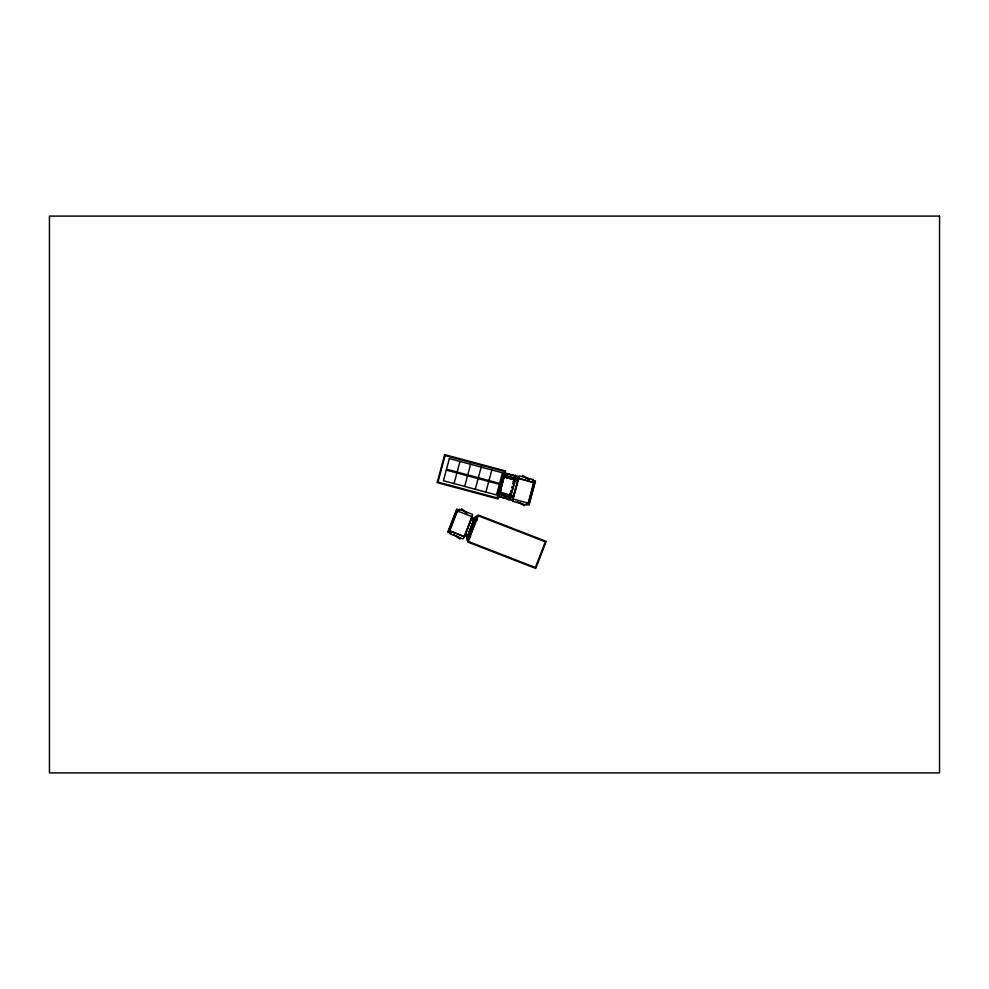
<?xml version="1.0" encoding="UTF-8"?>
<svg xmlns="http://www.w3.org/2000/svg" width="989" height="989" viewBox="0 0 989 989"><rect width="100%" height="100%" fill="white"/><g stroke="black" fill="none" stroke-linecap="round" stroke-linejoin="round"><path stroke-width="1.48" d="M533.343 480.852L533.38 479.702L519.398 475.956M504.155 477.638L504.18 476.513M505.33 477.106L505.132 475.758L505.404 477.131M449.884 532.589L449.723 533.726L463.223 538.956M517.84 480.308L515.046 480.728M517.964 479.937L513.489 496.824M511.276 494.685L513.427 496.787M499.804 492.819L499.618 493.548L500.187 492.473M465.238 534.802L467.71 534.876M437.966 482.088L445.075 455.533M454.05 483.572L456.893 472.952M457.141 472.037L459.984 461.418M464.669 486.415L467.513 475.796M467.76 474.881L470.603 464.274M475.276 489.258L478.12 478.639M478.367 477.724L481.21 467.117M485.896 492.102L488.739 481.482M488.986 480.567L491.83 469.96M504.439 470.665L497.133 497.937L437.385 481.927M519.064 476.921L512.797 500.335L498.765 496.577L505.033 473.162L519.04 477.007M500.15 493.734L500.929 490.828M508.89 500.137L509.471 497.974M515.009 477.304L515.59 475.14M509.656 499.457L510.114 498.493M515.912 476.105L515.825 477.168M511.202 494.685L515.405 480.32M532.824 480.357L532.465 481.705L533.096 480.431M527.829 504.365L534.109 480.951M528.311 503.364L529.078 500.483M533.256 484.931L533.43 484.264M533.837 482.719L534.023 482.051M528.287 504.118L534.381 481.383M465.176 535.061L468.007 534.975L473.36 520.35M465.164 534.789L471.357 518.854M449.13 531.105L450.119 528.546M456.028 513.316L457.029 510.757M448.919 531.934L457.425 510.003M449.142 532.403L457.907 509.805M450.094 533.022L450.811 531.921M458.525 511.288L459.292 510.089L458.562 511.189M450.354 533.133L450.848 531.835M463.656 538.041L472.421 515.43M473.397 521.215L467.982 534.802M466.697 539.178L466.907 538.14M475.449 516.641L474.893 517.544M466.919 540.179L467.735 538.09M475.474 518.149L476.278 516.048M467.55 541.206L477.514 515.504M477.91 515.652L467.945 541.354L535.358 567.513L545.335 541.799L478.169 515.739L468.193 541.465M500.409 494.426L500.99 493.301L509.57 495.551M471.407 518.891L473.471 520.709M527.125 504.069L526.593 505.045L512.611 501.299M458.575 510.176L459.205 509.261L472.705 514.49M513.328 497.034L511.264 495.279M514.416 479.492L516.839 478.936M468.563 535.976L465.732 536.112L468.761 536.026M468.934 535.593L464.496 535.877L469.911 537.979M477.291 519.954L472.655 518.261L475.165 520.511M514.626 479.578L513.86 479.393M501.027 493.251L500.15 494.364L511.981 497.467L510.052 495.773M511.647 497.492L509.854 495.687M505.255 475.771L516.654 478.8M444.506 455.385L504.242 471.382M505.206 473.039L518.978 476.735M532.527 480.394L535.457 481.173L529.103 504.872L526.185 504.093L528.843 504.625L535.111 481.26L532.49 480.555M506.38 473.743L519.015 477.131M518.731 478.169L533.986 482.657L518.632 478.54M505.342 477.168L513.884 479.455M513.13 499.074L528.175 503.104M503.117 497.133L507.332 498.258M498.79 496.478L512.821 500.236M478.367 515.071L546.225 541.403L535.754 568.415L467.896 542.096M459.514 510.25L456.695 509.162L447.819 532.033L450.65 533.133M459.452 510.411L456.93 509.434L448.178 531.983L450.712 532.972M457.437 511.016L471.951 516.641M476.995 519.695L471.58 517.593L474.671 520.795M476.574 521.24L474.015 520.263L468.094 535.556L470.64 536.545M466.264 536.421L469.009 537.435M464.261 536.458L449.439 530.71L464.125 536.829M522.476 475.35L529.56 479.442M525.616 477.774L526.68 478.392M527.57 478.899L528.213 479.269M520.078 502.709L521.92 503.772M517.198 501.646L524.281 505.738M461.579 508.816L467.154 512.895M463.445 510.831L464.607 511.684M465.436 512.29L466.425 513.019M456.238 535.754L458.228 537.2M453.494 534.381L460.095 539.215M465.337 534.653A149.994 2.015 -68.8 0 1 471.382 519.064M517.754 480.456A149.994 2.015 -75 0 1 513.427 496.614M504.439 475.4L499.358 494.327L513.39 498.085C508.259 491.892 487.973 490.606 510.683 495.712L514.923 479.863L518.471 479.158L504.439 475.4M444.691 454.656L437.2 482.644L498.06 498.963L505.564 470.974L444.691 454.656M446.286 470.109L443.443 480.728L496.503 494.945L499.346 484.326L446.286 470.109M449.377 458.575L446.521 469.194L499.593 483.411L502.437 472.804L449.377 458.575M510.003 493.387L510.831 494.104L510.003 493.387M510.596 491.174L511.424 491.892L510.596 491.174M511.647 487.231L512.475 487.948L511.647 487.231M512.71 483.287L513.538 484.004L512.71 483.287M513.242 481.309L514.07 482.026L513.242 481.309M526.791 502.882L526.704 504.303L526.791 502.882M469.182 533.504L469.923 534.295L469.182 533.504M469.923 531.587L470.665 532.391L469.923 531.587M471.394 527.78L472.136 528.583L471.394 527.78M472.878 523.972L473.62 524.776L472.878 523.972M473.706 521.846L474.448 522.637L473.706 521.846M514.923 479.863L504.365 477.032L514.923 479.863M939.55 216.097L49.45 216.097L49.45 772.904L939.55 772.904L939.55 216.097"/></g></svg>
